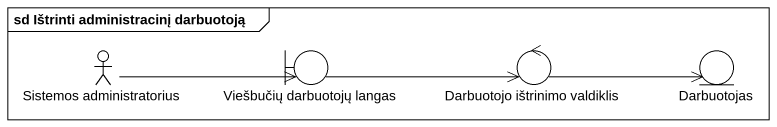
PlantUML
@startuml
mainframe sd Ištrinti administracinį darbuotoją
actor "Sistemos administratorius" as Sistemos_administratorius
boundary "Viešbučių darbuotojų langas" as Viešbučių_darbuotojų_langas
control "Darbuotojo ištrinimo valdiklis" as Darbuotojo_ištrinimo
entity Darbuotojas
Sistemos_administratorius -right-> Viešbučių_darbuotojų_langas
Viešbučių_darbuotojų_langas -right-> Darbuotojo_ištrinimo
Darbuotojo_ištrinimo -right-> Darbuotojas
@enduml
